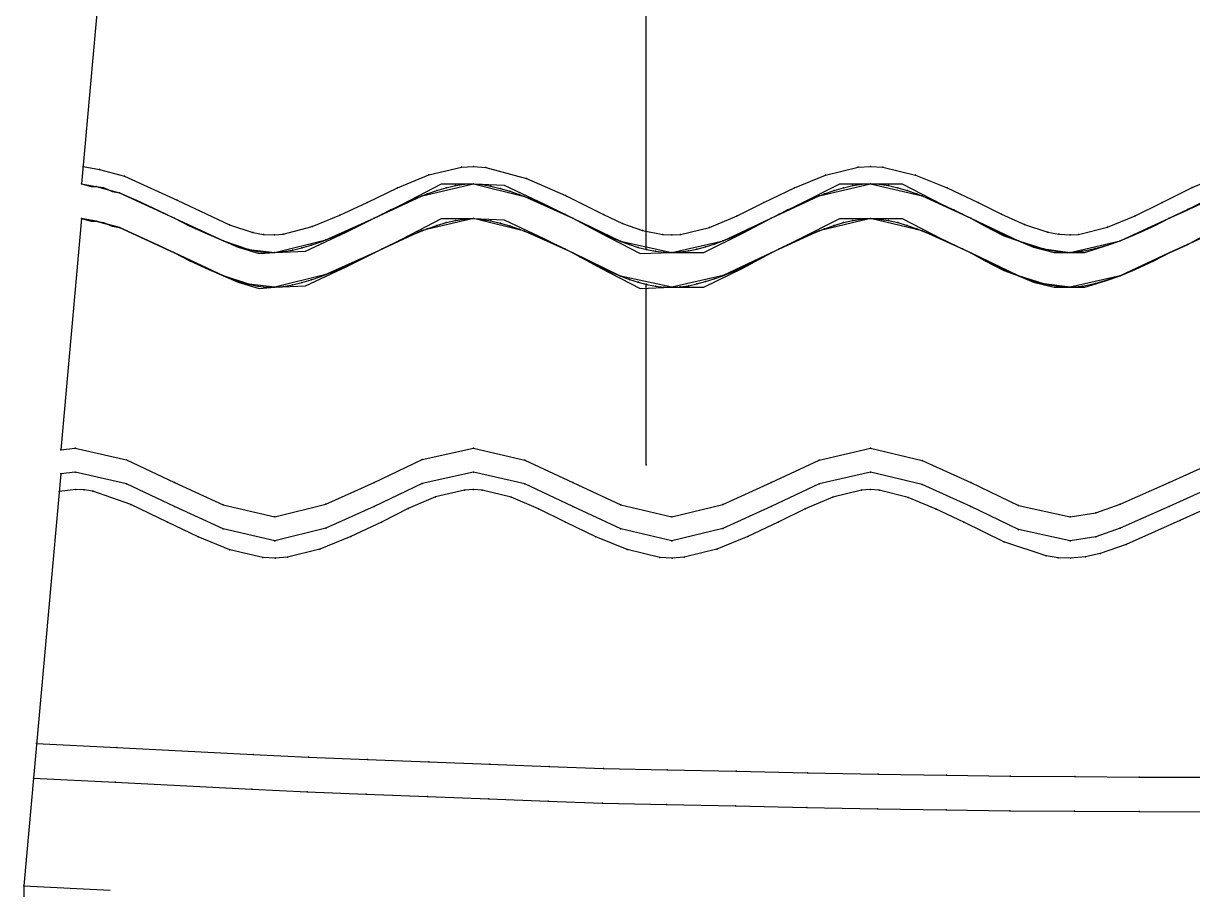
# Model space of a CAD drawing. Extents: x -592 to 501, y 0 to 1813.
# Drawn here: x 10.2 to 226, y 1310.1 to 1470.1 of the extents above; entities that cross this region are included whole.
import ezdxf

# ---------------------------------------------------------------- set-up
doc = ezdxf.new("R2010")
doc.units = 0

# ---------------------------------------------------------------- blocks, each defined once
blk = doc.blocks.new('Pattern2D_1546981_M')
at = {"layer": '1'}
blk.add_lwpolyline([(25.660492, 1493.192871), (20.934448, 1440.47229), (23.624771, 1439.993896), (27.921661, 1438.82251), (38.098145, 1434.13501), (47.144028, 1429.916504), (51.791306, 1428.339111), (56.642471, 1427.807617), (66.056061, 1430.125122), (74.960175, 1434.13501), (83.836548, 1438.254272), (93.278107, 1440.462402), (102.691956, 1438.14502), (111.596283, 1434.13501), (120.426781, 1429.858154), (129.913742, 1427.807739), (139.382965, 1429.938232), (148.232147, 1434.13501), (157.117218, 1438.224609), (166.549835, 1440.462402), (176.091385, 1438.226318), (185.093933, 1434.13501), (193.913895, 1429.916504), (198.573669, 1428.425171), (203.411636, 1427.807617), (212.683929, 1429.916504), (221.729813, 1434.13501), (232.584778, 1439.056641)], dxfattribs=at)
at = {"layer": '2'}
for p in [(21.220932, 1443.668091), (21.220932, 1443.668091), (20.934433, 1440.47229), (20.934433, 1440.47229), (20.934448, 1440.47229), (20.934448, 1440.47229), (23.624771, 1439.993896), (23.624771, 1439.993896), (93.278107, 1440.462402), (93.278107, 1440.462402), (166.549835, 1440.462402), (166.549835, 1440.462402), (27.921661, 1438.82251), (27.921661, 1438.82251), (38.098145, 1434.13501), (38.098145, 1434.13501), (74.960175, 1434.13501), (74.960175, 1434.13501), (111.596283, 1434.13501), (111.596283, 1434.13501), (148.232147, 1434.13501), (148.232147, 1434.13501), (185.093933, 1434.13501), (185.093933, 1434.13501), (221.729813, 1434.13501), (221.729813, 1434.13501), (47.144028, 1429.916504), (47.144028, 1429.916504), (193.913895, 1429.916504), (193.913895, 1429.916504), (212.683929, 1429.916504), (212.683929, 1429.916504), (56.642471, 1427.807617), (56.642471, 1427.807617), (125.164986, 1428.338135), (125.164986, 1428.338135), (129.913742, 1427.807739), (129.913742, 1427.807739), (203.411636, 1427.807617), (203.411636, 1427.807617)]:
    blk.add_point(p, dxfattribs=at)
at = {"layer": '3'}
for p in [(24.279724, 1443.124268), (24.279724, 1443.124268), (28.869659, 1441.872925), (28.869659, 1441.872925), (85.026489, 1442.109619), (85.026489, 1442.109619), (91.047485, 1443.551636), (91.047485, 1443.551636), (93.309464, 1443.667969), (93.309464, 1443.667969), (95.563171, 1443.505005), (95.563171, 1443.505005), (158.279053, 1442.061279), (158.279053, 1442.061279), (164.29361, 1443.528442), (164.29361, 1443.528442), (166.545349, 1443.667847), (166.545349, 1443.667847), (168.819534, 1443.533447), (168.819534, 1443.533447), (174.902893, 1442.063232), (174.902893, 1442.063232), (23.624771, 1439.993896), (23.624771, 1439.993896), (79.275009, 1439.741943), (79.275009, 1439.741943), (88.233521, 1439.725586), (88.233521, 1439.725586), (89.956848, 1440.120117), (89.956848, 1440.120117), (91.643478, 1440.373169), (91.643478, 1440.373169), (93.278107, 1440.462402), (93.278107, 1440.462402), (94.861816, 1440.320313), (94.861816, 1440.320313), (96.516846, 1440.034668), (96.516846, 1440.034668), (98.22493, 1439.624268), (98.22493, 1439.624268), (103.0681, 1441.418091), (103.0681, 1441.418091), (152.516052, 1439.727051), (152.516052, 1439.727051), (161.602997, 1439.725586), (161.602997, 1439.725586), (163.311066, 1440.120117), (163.311066, 1440.120117), (164.966141, 1440.373169), (164.966141, 1440.373169), (166.549835, 1440.462402), (166.549835, 1440.462402), (168.184753, 1440.373169), (168.184753, 1440.373169), (169.87265, 1440.120117), (169.87265, 1440.120117), (171.599258, 1439.725586), (171.599258, 1439.725586), (180.739807, 1439.732178), (180.739807, 1439.732178), (225.947876, 1439.770996), (225.947876, 1439.770996), (27.921661, 1438.82251), (27.921661, 1438.82251), (38.575119, 1437.457031), (38.575119, 1437.457031), (82.99614, 1437.914307), (82.99614, 1437.914307), (83.836548, 1438.254272), (83.836548, 1438.254272), (84.737854, 1438.600464), (84.737854, 1438.600464), (86.488739, 1439.21167), (86.488739, 1439.21167), (99.967682, 1439.108154), (99.967682, 1439.108154), (101.726746, 1438.505493), (101.726746, 1438.505493), (102.691956, 1438.14502), (102.691956, 1438.14502), (103.483749, 1437.835205), (103.483749, 1437.835205), (110.259705, 1438.32666), (110.259705, 1438.32666), (156.344193, 1437.914307), (156.344193, 1437.914307), (157.117218, 1438.224609), (157.117218, 1438.224609), (158.101181, 1438.600464), (158.101181, 1438.600464), (159.860245, 1439.21167), (159.860245, 1439.21167), (173.350342, 1439.21167), (173.350342, 1439.21167), (175.111633, 1438.600464), (175.111633, 1438.600464), (176.091385, 1438.226318), (176.091385, 1438.226318), (176.86879, 1437.914307), (176.86879, 1437.914307), (73.660904, 1437.037964), (73.660904, 1437.037964), (77.978821, 1435.627686), (77.978821, 1435.627686), (79.601303, 1436.405762), (79.601303, 1436.405762), (81.278839, 1437.175415), (81.278839, 1437.175415), (105.220398, 1437.116333), (105.220398, 1437.116333), (106.91832, 1436.367798), (106.91832, 1436.367798), (108.559174, 1435.608765), (108.559174, 1435.608765), (146.903595, 1437.023804), (146.903595, 1437.023804), (151.268951, 1435.627686), (151.268951, 1435.627686), (152.909698, 1436.405762), (152.909698, 1436.405762), (154.607574, 1437.175415), (154.607574, 1437.175415), (178.607605, 1437.175415), (178.607605, 1437.175415), (180.313812, 1436.405762), (180.313812, 1436.405762), (181.973114, 1435.627686), (181.973114, 1435.627686), (186.424133, 1437.023071), (186.424133, 1437.023071), (220.389084, 1437.0177), (220.389084, 1437.0177), (225.197372, 1435.775513), (225.197372, 1435.775513), (38.098145, 1434.13501), (38.098145, 1434.13501), (68.637329, 1434.67334), (68.637329, 1434.67334), (73.488632, 1433.411987), (73.488632, 1433.411987), (74.960175, 1434.13501), (74.960175, 1434.13501), (76.426697, 1434.863403), (76.426697, 1434.863403), (110.124619, 1434.858154), (110.124619, 1434.858154), (111.596283, 1434.13501), (111.596283, 1434.13501), (112.936996, 1433.415283), (112.936996, 1433.415283), (117.265091, 1434.80481), (117.265091, 1434.80481), (120.797859, 1433.151245), (120.797859, 1433.151245), (141.953583, 1434.550537), (141.953583, 1434.550537), (146.891327, 1433.4198), (146.891327, 1433.4198), (148.232147, 1434.13501), (148.232147, 1434.13501), (149.703644, 1434.863403), (149.703644, 1434.863403), (183.571243, 1434.863403), (183.571243, 1434.863403), (185.093933, 1434.13501), (185.093933, 1434.13501), (190.754715, 1434.831543), (190.754715, 1434.831543), (215.420914, 1434.567627), (215.420914, 1434.567627), (221.729813, 1434.13501), (221.729813, 1434.13501), (42.62117, 1431.937866), (42.62117, 1431.937866), (48.231857, 1432.914551), (48.231857, 1432.914551), (52.535019, 1431.453979), (52.535019, 1431.453979), (54.528412, 1431.101807), (54.528412, 1431.101807), (56.583466, 1431.012939), (56.583466, 1431.012939), (58.174515, 1431.14502), (58.174515, 1431.14502), (63.509903, 1432.564575), (63.509903, 1432.564575), (68.584595, 1431.153931), (68.584595, 1431.153931), (70.282471, 1431.902344), (70.282471, 1431.902344), (71.923248, 1432.661377), (71.923248, 1432.661377), (114.350761, 1432.673706), (114.350761, 1432.673706), (115.825768, 1431.927124), (115.825768, 1431.927124), (117.350288, 1431.192749), (117.350288, 1431.192749), (124.457756, 1431.834839), (124.457756, 1431.834839), (128.261597, 1431.085938), (128.261597, 1431.085938), (129.892517, 1431.011719), (129.892517, 1431.011719), (131.526184, 1431.108643), (131.526184, 1431.108643), (136.867981, 1432.39856), (136.867981, 1432.39856), (142.477859, 1431.244751), (142.477859, 1431.244751), (144.002411, 1431.960083), (144.002411, 1431.960083), (145.477478, 1432.689941), (145.477478, 1432.689941), (187.883148, 1432.624756), (187.883148, 1432.624756), (190.97377, 1431.114502), (190.97377, 1431.114502), (194.989059, 1432.921509), (194.989059, 1432.921509), (199.306671, 1431.539673), (199.306671, 1431.539673), (201.358749, 1431.155151), (201.358749, 1431.155151), (203.428253, 1431.013428), (203.428253, 1431.013428), (204.981506, 1431.102539), (204.981506, 1431.102539), (210.32077, 1432.432251), (210.32077, 1432.432251), (217.206787, 1431.937866), (217.206787, 1431.937866), (47.144028, 1429.916504), (47.144028, 1429.916504), (48.5858, 1429.337158), (48.5858, 1429.337158), (50.159454, 1428.796997), (50.159454, 1428.796997), (63.331909, 1429.161987), (63.331909, 1429.161987), (65.090973, 1429.764648), (65.090973, 1429.764648), (66.056061, 1430.125122), (66.056061, 1430.125122), (66.847961, 1430.435059), (66.847961, 1430.435059), (118.912453, 1430.487671), (118.912453, 1430.487671), (120.426781, 1429.858154), (120.426781, 1429.858154), (120.500572, 1429.828979), (120.500572, 1429.828979), (122.102814, 1429.233765), (122.102814, 1429.233765), (136.120529, 1428.823242), (136.120529, 1428.823242), (137.725159, 1429.333374), (137.725159, 1429.333374), (139.327469, 1429.91687), (139.327469, 1429.91687), (139.382965, 1429.938232), (139.382965, 1429.938232), (140.915619, 1430.558838), (140.915619, 1430.558838), (193.913895, 1429.916504), (193.913895, 1429.916504), (195.66153, 1429.247314), (195.66153, 1429.247314), (210.471924, 1429.191528), (210.471924, 1429.191528), (212.683929, 1429.916504), (212.683929, 1429.916504), (51.791306, 1428.339111), (51.791306, 1428.339111), (51.808441, 1428.334961), (51.808441, 1428.334961), (53.476303, 1427.98999), (53.476303, 1427.98999), (55.106461, 1427.801147), (55.106461, 1427.801147), (56.642471, 1427.807617), (56.642471, 1427.807617), (58.22612, 1427.949707), (58.22612, 1427.949707), (59.881134, 1428.235474), (59.881134, 1428.235474), (61.589188, 1428.645874), (61.589188, 1428.645874), (123.70742, 1428.719116), (123.70742, 1428.719116), (125.302582, 1428.302124), (125.302582, 1428.302124), (126.876556, 1427.999756), (126.876556, 1427.999756), (128.417542, 1427.829346), (128.417542, 1427.829346), (129.913742, 1427.807739), (129.913742, 1427.807739), (131.410095, 1427.87854), (131.410095, 1427.87854), (132.951202, 1428.081055), (132.951202, 1428.081055), (134.525269, 1428.400879), (134.525269, 1428.400879), (197.582809, 1428.667969), (197.582809, 1428.667969), (198.573669, 1428.425171), (198.573669, 1428.425171), (199.580063, 1428.212524), (199.580063, 1428.212524), (201.555557, 1427.914429), (201.555557, 1427.914429), (203.411636, 1427.807617), (203.411636, 1427.807617), (205.623779, 1428.005371), (205.623779, 1428.005371), (208.047867, 1428.51062), (208.047867, 1428.51062)]:
    blk.add_point(p, dxfattribs=at)
at = {"layer": '8'}
for points in [[(125.164986, 1428.338135), (125.164986, 1501.161377)], [(21.220932, 1443.668091), (24.279724, 1443.124268), (28.869659, 1441.872925), (38.575119, 1437.457031), (48.231857, 1432.914551), (52.535019, 1431.453979), (54.528412, 1431.101807), (56.583466, 1431.012939), (58.174515, 1431.14502), (63.509903, 1432.564575), (68.637329, 1434.67334), (73.660904, 1437.037964), (79.275009, 1439.741943), (85.026489, 1442.109619), (91.047485, 1443.551636), (93.309464, 1443.667969), (95.563171, 1443.505005), (103.0681, 1441.418091), (110.259705, 1438.32666), (117.265091, 1434.80481), (120.797859, 1433.151245), (124.457756, 1431.834839), (128.261597, 1431.085938), (129.892517, 1431.011719), (131.526184, 1431.108643), (136.867981, 1432.39856), (141.953583, 1434.550537), (146.903595, 1437.023804), (152.516052, 1439.727051), (158.279053, 1442.061279), (164.29361, 1443.528442), (166.545349, 1443.667847), (168.819534, 1443.533447), (174.902893, 1442.063232), (180.739807, 1439.732178), (186.424133, 1437.023071), (190.754715, 1434.831543), (194.989059, 1432.921509), (199.306671, 1431.539673), (201.358749, 1431.155151), (203.428253, 1431.013428), (204.981506, 1431.102539), (210.32077, 1432.432251), (215.420914, 1434.567627), (220.389084, 1437.0177), (225.947876, 1439.770996), (231.674942, 1442.119385)], [(20.934433, 1440.47229), (23.624771, 1439.993896), (23.624771, 1439.993896), (27.921661, 1438.82251), (27.921661, 1438.82251), (38.098145, 1434.13501), (38.098145, 1434.13501), (42.62117, 1431.937866), (47.144028, 1429.916504), (47.144028, 1429.916504), (48.5858, 1429.337158), (50.159454, 1428.796997), (51.808441, 1428.334961), (53.476303, 1427.98999), (55.106461, 1427.801147), (56.642471, 1427.807617), (56.642471, 1427.807617), (58.22612, 1427.949707), (59.881134, 1428.235474), (61.589188, 1428.645874), (63.331909, 1429.161987), (65.090973, 1429.764648), (66.847961, 1430.435059), (68.584595, 1431.153931), (70.282471, 1431.902344), (71.923248, 1432.661377), (73.488632, 1433.411987), (74.960175, 1434.13501), (74.960175, 1434.13501), (76.426697, 1434.863403), (77.978821, 1435.627686), (79.601303, 1436.405762), (81.278839, 1437.175415), (82.99614, 1437.914307), (84.737854, 1438.600464), (86.488739, 1439.21167), (88.233521, 1439.725586), (89.956848, 1440.120117), (91.643478, 1440.373169), (93.278107, 1440.462402), (93.278107, 1440.462402), (94.861816, 1440.320313), (96.516846, 1440.034668), (98.22493, 1439.624268), (99.967682, 1439.108154), (101.726746, 1438.505493), (103.483749, 1437.835205), (105.220398, 1437.116333), (106.91832, 1436.367798), (108.559174, 1435.608765), (110.124619, 1434.858154), (111.596283, 1434.13501), (111.596283, 1434.13501), (112.936996, 1433.415283), (114.350761, 1432.673706), (115.825768, 1431.927124), (117.350288, 1431.192749), (118.912453, 1430.487671), (120.500572, 1429.828979), (122.102814, 1429.233765), (123.70742, 1428.719116), (125.302582, 1428.302124), (126.876556, 1427.999756), (128.417542, 1427.829346), (129.913742, 1427.807739), (129.913742, 1427.807739), (131.410095, 1427.87854), (132.951202, 1428.081055), (134.525269, 1428.400879), (136.120529, 1428.823242), (137.725159, 1429.333374), (139.327469, 1429.91687), (140.915619, 1430.558838), (142.477859, 1431.244751), (144.002411, 1431.960083), (145.477478, 1432.689941), (146.891327, 1433.4198), (148.232147, 1434.13501), (148.232147, 1434.13501), (149.703644, 1434.863403), (151.268951, 1435.627686), (152.909698, 1436.405762), (154.607574, 1437.175415), (156.344193, 1437.914307), (158.101181, 1438.600464), (159.860245, 1439.21167), (161.602997, 1439.725586), (163.311066, 1440.120117), (164.966141, 1440.373169), (166.549835, 1440.462402), (166.549835, 1440.462402), (168.184753, 1440.373169), (169.87265, 1440.120117), (171.599258, 1439.725586), (173.350342, 1439.21167), (175.111633, 1438.600464), (176.86879, 1437.914307), (178.607605, 1437.175415), (180.313812, 1436.405762), (181.973114, 1435.627686), (183.571243, 1434.863403), (185.093933, 1434.13501), (185.093933, 1434.13501), (187.883148, 1432.624756), (190.97377, 1431.114502), (193.913895, 1429.916504), (193.913895, 1429.916504), (195.66153, 1429.247314), (197.582809, 1428.667969), (199.580063, 1428.212524), (201.555557, 1427.914429), (203.411636, 1427.807617), (203.411636, 1427.807617), (205.623779, 1428.005371), (208.047867, 1428.51062), (210.471924, 1429.191528), (212.683929, 1429.916504), (212.683929, 1429.916504), (217.206787, 1431.937866), (221.729813, 1434.13501), (221.729813, 1434.13501), (225.197372, 1435.775513), (228.966431, 1437.572388)]]:
    blk.add_lwpolyline(points, dxfattribs=at)
at = {"layer": '84'}
blk.add_lwpolyline([(25.660492, 1493.192871), (20.934448, 1440.47229), (23.624771, 1439.993896), (27.921661, 1438.82251), (38.098145, 1434.13501), (47.144028, 1429.916504), (51.791306, 1428.339111), (56.642471, 1427.807617), (66.056061, 1430.125122), (74.960175, 1434.13501), (83.836548, 1438.254272), (93.278107, 1440.462402), (102.691956, 1438.14502), (111.596283, 1434.13501), (120.426781, 1429.858154), (129.913742, 1427.807739), (139.382965, 1429.938232), (148.232147, 1434.13501), (157.117218, 1438.224609), (166.549835, 1440.462402), (176.091385, 1438.226318), (185.093933, 1434.13501), (193.913895, 1429.916504), (198.573669, 1428.425171), (203.411636, 1427.807617), (212.683929, 1429.916504), (221.729813, 1434.13501), (232.584778, 1439.056641)], dxfattribs=at)
at = {"layer": '85'}
for points in [[(125.164986, 1428.338135), (125.164986, 1501.161377)], [(21.220932, 1443.668091), (24.279724, 1443.124268), (28.869659, 1441.872925), (38.575119, 1437.457031), (48.231857, 1432.914551), (52.535019, 1431.453979), (54.528412, 1431.101807), (56.583466, 1431.012939), (58.174515, 1431.14502), (63.509903, 1432.564575), (68.637329, 1434.67334), (73.660904, 1437.037964), (79.275009, 1439.741943), (85.026489, 1442.109619), (91.047485, 1443.551636), (93.309464, 1443.667969), (95.563171, 1443.505005), (103.0681, 1441.418091), (110.259705, 1438.32666), (117.265091, 1434.80481), (120.797859, 1433.151245), (124.457756, 1431.834839), (128.261597, 1431.085938), (129.892517, 1431.011719), (131.526184, 1431.108643), (136.867981, 1432.39856), (141.953583, 1434.550537), (146.903595, 1437.023804), (152.516052, 1439.727051), (158.279053, 1442.061279), (164.29361, 1443.528442), (166.545349, 1443.667847), (168.819534, 1443.533447), (174.902893, 1442.063232), (180.739807, 1439.732178), (186.424133, 1437.023071), (190.754715, 1434.831543), (194.989059, 1432.921509), (199.306671, 1431.539673), (201.358749, 1431.155151), (203.428253, 1431.013428), (204.981506, 1431.102539), (210.32077, 1432.432251), (215.420914, 1434.567627), (220.389084, 1437.0177), (225.947876, 1439.770996), (231.674942, 1442.119385)], [(20.934433, 1440.47229), (20.911026, 1440.462402), (22.719879, 1439.993896), (23.624771, 1439.993896), (24.981766, 1439.759766), (26.564682, 1439.056641), (27.921661, 1438.82251), (31.087738, 1437.415771), (35.158463, 1435.54126), (38.098145, 1434.13501), (40.811874, 1432.72876), (44.430511, 1431.088379), (47.144028, 1429.916504), (49.858002, 1428.744873), (53.702332, 1427.573486), (56.642471, 1427.807617), (62.295883, 1428.041992), (69.75885, 1431.557373), (74.960175, 1434.13501), (80.161728, 1436.712891), (87.398529, 1440.462402), (93.278107, 1440.462402), (98.931763, 1440.228271), (106.394485, 1436.712891), (111.596283, 1434.13501), (116.797363, 1431.322998), (124.034164, 1427.573486), (129.913742, 1427.807739), (135.794022, 1427.807617), (143.030594, 1431.322998), (148.232147, 1434.13501), (153.433228, 1436.712891), (160.896194, 1440.462402), (166.549835, 1440.462402), (172.429901, 1440.462402), (179.666458, 1436.712891), (185.093933, 1434.13501), (187.581757, 1432.72876), (191.199677, 1430.854248), (193.913895, 1429.916504), (196.62764, 1428.744873), (200.47197, 1427.807617), (203.411636, 1427.807617), (206.12561, 1427.807617), (209.970184, 1428.979248), (212.683929, 1429.916504), (215.397675, 1431.088379), (219.015839, 1432.72876), (221.729813, 1434.13501), (224.895874, 1435.54126), (229.192535, 1437.884766)]]:
    blk.add_lwpolyline(points, dxfattribs=at)
blk = doc.blocks.new('Pattern2D_1546983_M')
at = {"layer": '1'}
blk.add_lwpolyline([(232.584778, 1432.627808), (221.729813, 1427.706177), (212.683929, 1423.487671), (203.411636, 1421.378784), (198.573669, 1421.996338), (193.913895, 1423.487671), (185.093933, 1427.706177), (176.091385, 1431.797485), (166.549835, 1434.033569), (157.117218, 1431.795776), (148.232147, 1427.706177), (139.382965, 1423.509399), (129.913742, 1421.378906), (120.426781, 1423.429321), (111.596283, 1427.706177), (102.691956, 1431.716187), (93.278107, 1434.033569), (83.836548, 1431.825439), (74.960175, 1427.706177), (66.056061, 1423.696289), (56.642471, 1421.378784), (51.791306, 1421.910278), (47.144028, 1423.487671), (38.098145, 1427.706177), (27.921661, 1432.393677), (23.624771, 1433.565063), (20.934448, 1434.043457), (17.106232, 1391.338867), (19.780441, 1391.615112), (29.249313, 1389.484497), (38.098145, 1385.28772), (47.090057, 1381.166992), (56.642471, 1378.959839), (66.056122, 1381.277466), (74.960175, 1385.28772), (83.790939, 1389.564575), (93.278107, 1391.615234), (102.738556, 1389.455444), (111.596283, 1385.28772), (120.472458, 1381.168091), (129.91394, 1378.959839), (139.336472, 1381.248291), (148.232147, 1385.28772), (157.0896, 1389.455444), (166.549835, 1391.615112), (176.0914, 1389.379028), (185.093933, 1385.28772), (193.913895, 1381.069214), (203.411636, 1378.959839), (208.141434, 1379.718994), (212.683929, 1381.303833), (221.730042, 1385.28772), (232.585007, 1390.209106)], dxfattribs=at)
at = {"layer": '2'}
for p in [(20.934433, 1434.043457), (20.934433, 1434.043457), (20.934448, 1434.043457), (20.934448, 1434.043457), (23.624771, 1433.565063), (23.624771, 1433.565063), (93.278107, 1434.033569), (93.278107, 1434.033569), (166.549835, 1434.033569), (166.549835, 1434.033569), (27.921661, 1432.393677), (27.921661, 1432.393677), (38.098145, 1427.706177), (38.098145, 1427.706177), (74.960175, 1427.706177), (74.960175, 1427.706177), (111.596283, 1427.706177), (111.596283, 1427.706177), (148.232147, 1427.706177), (148.232147, 1427.706177), (185.093933, 1427.706177), (185.093933, 1427.706177), (221.729813, 1427.706177), (221.729813, 1427.706177), (47.144028, 1423.487671), (47.144028, 1423.487671), (193.913895, 1423.487671), (193.913895, 1423.487671), (212.683929, 1423.487671), (212.683929, 1423.487671), (56.642471, 1421.378784), (56.642471, 1421.378784), (125.164986, 1421.909302), (125.164986, 1421.909302), (129.913742, 1421.378906), (129.913742, 1421.378906), (203.411636, 1421.378784), (203.411636, 1421.378784), (17.106232, 1391.338867), (17.106232, 1391.338867), (125.164986, 1388.568726), (125.164986, 1388.568726)]:
    blk.add_point(p, dxfattribs=at)
at = {"layer": '3'}
for p in [(23.624771, 1433.565063), (23.624771, 1433.565063), (88.233521, 1433.296753), (88.233521, 1433.296753), (89.956848, 1433.691284), (89.956848, 1433.691284), (91.643478, 1433.944336), (91.643478, 1433.944336), (93.278107, 1434.033569), (93.278107, 1434.033569), (94.861816, 1433.891479), (94.861816, 1433.891479), (96.516846, 1433.605835), (96.516846, 1433.605835), (98.22493, 1433.195435), (98.22493, 1433.195435), (161.602997, 1433.296753), (161.602997, 1433.296753), (163.311066, 1433.691284), (163.311066, 1433.691284), (164.966141, 1433.944336), (164.966141, 1433.944336), (166.549835, 1434.033569), (166.549835, 1434.033569), (168.184753, 1433.944336), (168.184753, 1433.944336), (169.87265, 1433.691284), (169.87265, 1433.691284), (171.599258, 1433.296753), (171.599258, 1433.296753), (27.921661, 1432.393677), (27.921661, 1432.393677), (82.99614, 1431.485474), (82.99614, 1431.485474), (83.836548, 1431.825439), (83.836548, 1431.825439), (84.737854, 1432.171631), (84.737854, 1432.171631), (86.488739, 1432.782837), (86.488739, 1432.782837), (99.967682, 1432.679321), (99.967682, 1432.679321), (101.726746, 1432.07666), (101.726746, 1432.07666), (102.691956, 1431.716187), (102.691956, 1431.716187), (103.483749, 1431.406372), (103.483749, 1431.406372), (156.344193, 1431.485474), (156.344193, 1431.485474), (157.117218, 1431.795776), (157.117218, 1431.795776), (158.101181, 1432.171631), (158.101181, 1432.171631), (159.860245, 1432.782837), (159.860245, 1432.782837), (173.350342, 1432.782837), (173.350342, 1432.782837), (175.111633, 1432.171631), (175.111633, 1432.171631), (176.091385, 1431.797485), (176.091385, 1431.797485), (176.86879, 1431.485474), (176.86879, 1431.485474), (77.978821, 1429.198853), (77.978821, 1429.198853), (79.601303, 1429.976929), (79.601303, 1429.976929), (81.278839, 1430.746582), (81.278839, 1430.746582), (105.220398, 1430.6875), (105.220398, 1430.6875), (106.91832, 1429.938965), (106.91832, 1429.938965), (108.559174, 1429.179932), (108.559174, 1429.179932), (151.268951, 1429.198853), (151.268951, 1429.198853), (152.909698, 1429.976929), (152.909698, 1429.976929), (154.607574, 1430.746582), (154.607574, 1430.746582), (178.607605, 1430.746582), (178.607605, 1430.746582), (180.313812, 1429.976929), (180.313812, 1429.976929), (181.973114, 1429.198853), (181.973114, 1429.198853), (225.197372, 1429.34668), (225.197372, 1429.34668), (38.098145, 1427.706177), (38.098145, 1427.706177), (73.488632, 1426.983154), (73.488632, 1426.983154), (74.960175, 1427.706177), (74.960175, 1427.706177), (76.426697, 1428.43457), (76.426697, 1428.43457), (110.124619, 1428.429321), (110.124619, 1428.429321), (111.596283, 1427.706177), (111.596283, 1427.706177), (112.936996, 1426.98645), (112.936996, 1426.98645), (146.891327, 1426.990967), (146.891327, 1426.990967), (148.232147, 1427.706177), (148.232147, 1427.706177), (149.703644, 1428.43457), (149.703644, 1428.43457), (183.571243, 1428.43457), (183.571243, 1428.43457), (185.093933, 1427.706177), (185.093933, 1427.706177), (221.729813, 1427.706177), (221.729813, 1427.706177), (42.62117, 1425.509033), (42.62117, 1425.509033), (68.584595, 1424.725098), (68.584595, 1424.725098), (70.282471, 1425.473511), (70.282471, 1425.473511), (71.923248, 1426.232544), (71.923248, 1426.232544), (114.350761, 1426.244873), (114.350761, 1426.244873), (115.825768, 1425.498291), (115.825768, 1425.498291), (117.350288, 1424.763916), (117.350288, 1424.763916), (142.477859, 1424.815918), (142.477859, 1424.815918), (144.002411, 1425.53125), (144.002411, 1425.53125), (145.477478, 1426.261108), (145.477478, 1426.261108), (187.883148, 1426.195923), (187.883148, 1426.195923), (190.97377, 1424.685669), (190.97377, 1424.685669), (217.206787, 1425.509033), (217.206787, 1425.509033), (47.144028, 1423.487671), (47.144028, 1423.487671), (48.5858, 1422.908325), (48.5858, 1422.908325), (50.159454, 1422.368164), (50.159454, 1422.368164), (63.331909, 1422.733154), (63.331909, 1422.733154), (65.090973, 1423.335815), (65.090973, 1423.335815), (66.056061, 1423.696289), (66.056061, 1423.696289), (66.847961, 1424.006226), (66.847961, 1424.006226), (118.912453, 1424.058838), (118.912453, 1424.058838), (120.426781, 1423.429321), (120.426781, 1423.429321), (120.500572, 1423.400146), (120.500572, 1423.400146), (122.102814, 1422.804932), (122.102814, 1422.804932), (136.120529, 1422.394409), (136.120529, 1422.394409), (137.725159, 1422.904541), (137.725159, 1422.904541), (139.327469, 1423.488037), (139.327469, 1423.488037), (139.382965, 1423.509399), (139.382965, 1423.509399), (140.915619, 1424.130005), (140.915619, 1424.130005), (193.913895, 1423.487671), (193.913895, 1423.487671), (195.66153, 1422.818481), (195.66153, 1422.818481), (210.471924, 1422.762695), (210.471924, 1422.762695), (212.683929, 1423.487671), (212.683929, 1423.487671), (51.791306, 1421.910278), (51.791306, 1421.910278), (51.808441, 1421.906006), (51.808441, 1421.906006), (53.476303, 1421.561157), (53.476303, 1421.561157), (55.106461, 1421.372314), (55.106461, 1421.372314), (56.642471, 1421.378784), (56.642471, 1421.378784), (58.22612, 1421.520874), (58.22612, 1421.520874), (59.881134, 1421.806641), (59.881134, 1421.806641), (61.589188, 1422.217041), (61.589188, 1422.217041), (123.70742, 1422.290283), (123.70742, 1422.290283), (125.302582, 1421.873291), (125.302582, 1421.873291), (126.876556, 1421.570923), (126.876556, 1421.570923), (128.417542, 1421.400513), (128.417542, 1421.400513), (129.913742, 1421.378906), (129.913742, 1421.378906), (131.410095, 1421.449707), (131.410095, 1421.449707), (132.951202, 1421.652222), (132.951202, 1421.652222), (134.525269, 1421.972046), (134.525269, 1421.972046), (197.582809, 1422.239258), (197.582809, 1422.239258), (198.573669, 1421.996338), (198.573669, 1421.996338), (199.580063, 1421.783691), (199.580063, 1421.783691), (201.555557, 1421.485596), (201.555557, 1421.485596), (203.411636, 1421.378784), (203.411636, 1421.378784), (205.623779, 1421.576538), (205.623779, 1421.576538), (208.047867, 1422.081787), (208.047867, 1422.081787), (19.780441, 1391.615112), (19.780441, 1391.615112), (93.278107, 1391.615234), (93.278107, 1391.615234), (166.549835, 1391.615112), (166.549835, 1391.615112), (29.249313, 1389.484497), (29.249313, 1389.484497), (83.790939, 1389.564575), (83.790939, 1389.564575), (102.738556, 1389.455444), (102.738556, 1389.455444), (157.0896, 1389.455444), (157.0896, 1389.455444), (176.0914, 1389.379028), (176.0914, 1389.379028), (38.098145, 1385.28772), (38.098145, 1385.28772), (74.960175, 1385.28772), (74.960175, 1385.28772), (111.596283, 1385.28772), (111.596283, 1385.28772), (148.232147, 1385.28772), (148.232147, 1385.28772), (185.093933, 1385.28772), (185.093933, 1385.28772), (221.730042, 1385.28772), (221.730042, 1385.28772), (212.683929, 1381.303833), (212.683929, 1381.303833), (47.090057, 1381.166992), (47.090057, 1381.166992), (66.056122, 1381.277466), (66.056122, 1381.277466), (120.472458, 1381.168091), (120.472458, 1381.168091), (139.336472, 1381.248291), (139.336472, 1381.248291), (193.913895, 1381.069214), (193.913895, 1381.069214), (208.141434, 1379.718994), (208.141434, 1379.718994), (56.642471, 1378.959839), (56.642471, 1378.959839), (129.91394, 1378.959839), (129.91394, 1378.959839), (203.411636, 1378.959839), (203.411636, 1378.959839)]:
    blk.add_point(p, dxfattribs=at)
at = {"layer": '8'}
for points in [[(20.934433, 1434.043457), (23.624771, 1433.565063), (23.624771, 1433.565063), (27.921661, 1432.393677), (27.921661, 1432.393677), (38.098145, 1427.706177), (38.098145, 1427.706177), (42.62117, 1425.509033), (47.144028, 1423.487671), (47.144028, 1423.487671), (48.5858, 1422.908325), (50.159454, 1422.368164), (51.808441, 1421.906006), (53.476303, 1421.561157), (55.106461, 1421.372314), (56.642471, 1421.378784), (56.642471, 1421.378784), (58.22612, 1421.520874), (59.881134, 1421.806641), (61.589188, 1422.217041), (63.331909, 1422.733154), (65.090973, 1423.335815), (66.847961, 1424.006226), (68.584595, 1424.725098), (70.282471, 1425.473511), (71.923248, 1426.232544), (73.488632, 1426.983154), (74.960175, 1427.706177), (74.960175, 1427.706177), (76.426697, 1428.43457), (77.978821, 1429.198853), (79.601303, 1429.976929), (81.278839, 1430.746582), (82.99614, 1431.485474), (84.737854, 1432.171631), (86.488739, 1432.782837), (88.233521, 1433.296753), (89.956848, 1433.691284), (91.643478, 1433.944336), (93.278107, 1434.033569), (93.278107, 1434.033569), (94.861816, 1433.891479), (96.516846, 1433.605835), (98.22493, 1433.195435), (99.967682, 1432.679321), (101.726746, 1432.07666), (103.483749, 1431.406372), (105.220398, 1430.6875), (106.91832, 1429.938965), (108.559174, 1429.179932), (110.124619, 1428.429321), (111.596283, 1427.706177), (111.596283, 1427.706177), (112.936996, 1426.98645), (114.350761, 1426.244873), (115.825768, 1425.498291), (117.350288, 1424.763916), (118.912453, 1424.058838), (120.500572, 1423.400146), (122.102814, 1422.804932), (123.70742, 1422.290283), (125.302582, 1421.873291), (126.876556, 1421.570923), (128.417542, 1421.400513), (129.913742, 1421.378906), (129.913742, 1421.378906), (131.410095, 1421.449707), (132.951202, 1421.652222), (134.525269, 1421.972046), (136.120529, 1422.394409), (137.725159, 1422.904541), (139.327469, 1423.488037), (140.915619, 1424.130005), (142.477859, 1424.815918), (144.002411, 1425.53125), (145.477478, 1426.261108), (146.891327, 1426.990967), (148.232147, 1427.706177), (148.232147, 1427.706177), (149.703644, 1428.43457), (151.268951, 1429.198853), (152.909698, 1429.976929), (154.607574, 1430.746582), (156.344193, 1431.485474), (158.101181, 1432.171631), (159.860245, 1432.782837), (161.602997, 1433.296753), (163.311066, 1433.691284), (164.966141, 1433.944336), (166.549835, 1434.033569), (166.549835, 1434.033569), (168.184753, 1433.944336), (169.87265, 1433.691284), (171.599258, 1433.296753), (173.350342, 1432.782837), (175.111633, 1432.171631), (176.86879, 1431.485474), (178.607605, 1430.746582), (180.313812, 1429.976929), (181.973114, 1429.198853), (183.571243, 1428.43457), (185.093933, 1427.706177), (185.093933, 1427.706177), (187.883148, 1426.195923), (190.97377, 1424.685669), (193.913895, 1423.487671), (193.913895, 1423.487671), (195.66153, 1422.818481), (197.582809, 1422.239258), (199.580063, 1421.783691), (201.555557, 1421.485596), (203.411636, 1421.378784), (203.411636, 1421.378784), (205.623779, 1421.576538), (208.047867, 1422.081787), (210.471924, 1422.762695), (212.683929, 1423.487671), (212.683929, 1423.487671), (217.206787, 1425.509033), (221.729813, 1427.706177), (221.729813, 1427.706177), (225.197372, 1429.34668), (228.966431, 1431.143555)], [(125.164986, 1388.568726), (125.164986, 1421.909302)]]:
    blk.add_lwpolyline(points, dxfattribs=at)
at = {"layer": '84'}
blk.add_lwpolyline([(232.584778, 1432.627808), (221.729813, 1427.706177), (212.683929, 1423.487671), (203.411636, 1421.378784), (198.573669, 1421.996338), (193.913895, 1423.487671), (185.093933, 1427.706177), (176.091385, 1431.797485), (166.549835, 1434.033569), (157.117218, 1431.795776), (148.232147, 1427.706177), (139.382965, 1423.509399), (129.913742, 1421.378906), (120.426781, 1423.429321), (111.596283, 1427.706177), (102.691956, 1431.716187), (93.278107, 1434.033569), (83.836548, 1431.825439), (74.960175, 1427.706177), (66.056061, 1423.696289), (56.642471, 1421.378784), (51.791306, 1421.910278), (47.144028, 1423.487671), (38.098145, 1427.706177), (27.921661, 1432.393677), (23.624771, 1433.565063), (20.934448, 1434.043457), (17.106232, 1391.338867), (19.780441, 1391.615112), (29.249313, 1389.484497), (38.098145, 1385.28772), (47.090057, 1381.166992), (56.642471, 1378.959839), (66.056122, 1381.277466), (74.960175, 1385.28772), (83.790939, 1389.564575), (93.278107, 1391.615234), (102.738556, 1389.455444), (111.596283, 1385.28772), (120.472458, 1381.168091), (129.91394, 1378.959839), (139.336472, 1381.248291), (148.232147, 1385.28772), (157.0896, 1389.455444), (166.549835, 1391.615112), (176.0914, 1389.379028), (185.093933, 1385.28772), (193.913895, 1381.069214), (203.411636, 1378.959839), (208.141434, 1379.718994), (212.683929, 1381.303833), (221.730042, 1385.28772), (232.585007, 1390.209106)], dxfattribs=at)
at = {"layer": '85'}
for points in [[(20.934433, 1434.043457), (20.911026, 1434.033569), (22.719879, 1433.565063), (23.624771, 1433.565063), (24.981766, 1433.330933), (26.564682, 1432.627808), (27.921661, 1432.393677), (31.087738, 1430.986938), (35.158463, 1429.112427), (38.098145, 1427.706177), (40.811874, 1426.299927), (44.430511, 1424.659546), (47.144028, 1423.487671), (49.858002, 1422.31604), (53.702332, 1421.144653), (56.642471, 1421.378784), (62.295883, 1421.613159), (69.75885, 1425.12854), (74.960175, 1427.706177), (80.161728, 1430.284058), (87.398529, 1434.033569), (93.278107, 1434.033569), (98.931763, 1433.799438), (106.394485, 1430.284058), (111.596283, 1427.706177), (116.797363, 1424.894165), (124.034164, 1421.144653), (129.913742, 1421.378906), (135.794022, 1421.378784), (143.030594, 1424.894165), (148.232147, 1427.706177), (153.433228, 1430.284058), (160.896194, 1434.033569), (166.549835, 1434.033569), (172.429901, 1434.033569), (179.666458, 1430.284058), (185.093933, 1427.706177), (187.581757, 1426.299927), (191.199677, 1424.425415), (193.913895, 1423.487671), (196.62764, 1422.31604), (200.47197, 1421.378784), (203.411636, 1421.378784), (206.12561, 1421.378784), (209.970184, 1422.550415), (212.683929, 1423.487671), (215.397675, 1424.659546), (219.015839, 1426.299927), (221.729813, 1427.706177), (224.895874, 1429.112427), (229.192535, 1431.455933)], [(125.164986, 1388.568726), (125.164986, 1421.909302)]]:
    blk.add_lwpolyline(points, dxfattribs=at)
blk = doc.blocks.new('Pattern2D_1546985_M')
at = {"layer": '1'}
blk.add_lwpolyline([(232.585007, 1385.786621), (221.730042, 1380.865234), (212.683929, 1376.881348), (208.141449, 1375.296509), (203.411636, 1374.537354), (193.913895, 1376.646729), (185.093933, 1380.865234), (176.0914, 1384.956543), (166.549835, 1387.192627), (157.0896, 1385.032959), (148.232147, 1380.865234), (139.336472, 1376.825806), (129.91394, 1374.537354), (120.472458, 1376.745605), (111.596283, 1380.865234), (102.738556, 1385.032959), (93.278107, 1387.192749), (83.790939, 1385.14209), (74.960175, 1380.865234), (66.056122, 1376.85498), (56.642471, 1374.537354), (47.090057, 1376.744507), (38.098145, 1380.865234), (29.249313, 1385.062012), (19.780441, 1387.192627), (17.106232, 1386.916382), (10.282227, 1310.79248), (10.200195, 1284.366211)], dxfattribs=at)
at = {"layer": '2'}
for p in [(17.106232, 1386.916382), (17.106232, 1386.916382), (16.815247, 1383.67041), (16.815247, 1383.67041), (12.641022, 1337.105713), (12.641022, 1337.105713), (12.069199, 1330.726685), (12.069199, 1330.726685), (10.282227, 1310.79248), (10.282227, 1310.79248), (10.282227, 1310.79248), (10.282227, 1310.79248), (10.282227, 1310.79248), (10.282227, 1310.79248)]:
    blk.add_point(p, dxfattribs=at)
at = {"layer": '3'}
for p in [(19.780441, 1387.192627), (19.780441, 1387.192627), (93.278107, 1387.192749), (93.278107, 1387.192749), (166.549835, 1387.192627), (166.549835, 1387.192627), (19.891281, 1383.988281), (19.891281, 1383.988281), (21.447281, 1383.944092), (21.447281, 1383.944092), (23.048431, 1383.707642), (23.048431, 1383.707642), (29.249313, 1385.062012), (29.249313, 1385.062012), (83.790939, 1385.14209), (83.790939, 1385.14209), (91.62323, 1383.91748), (91.62323, 1383.91748), (93.249481, 1383.988647), (93.249481, 1383.988647), (94.876419, 1383.886719), (94.876419, 1383.886719), (102.738556, 1385.032959), (102.738556, 1385.032959), (157.0896, 1385.032959), (157.0896, 1385.032959), (164.937714, 1383.904785), (164.937714, 1383.904785), (166.532028, 1383.987671), (166.532028, 1383.987671), (168.143738, 1383.884521), (168.143738, 1383.884521), (176.0914, 1384.956543), (176.0914, 1384.956543), (86.278717, 1382.673828), (86.278717, 1382.673828), (100.216873, 1382.576172), (100.216873, 1382.576172), (159.598206, 1382.580444), (159.598206, 1382.580444), (173.539154, 1382.510498), (173.539154, 1382.510498), (30.063324, 1381.246216), (30.063324, 1381.246216), (38.098145, 1380.865234), (38.098145, 1380.865234), (74.960175, 1380.865234), (74.960175, 1380.865234), (81.214569, 1380.485718), (81.214569, 1380.485718), (105.309845, 1380.434082), (105.309845, 1380.434082), (111.596283, 1380.865234), (111.596283, 1380.865234), (148.232147, 1380.865234), (148.232147, 1380.865234), (154.510712, 1380.415161), (154.510712, 1380.415161), (178.716217, 1380.39563), (178.716217, 1380.39563), (185.093933, 1380.865234), (185.093933, 1380.865234), (221.730042, 1380.865234), (221.730042, 1380.865234), (36.776962, 1377.9729), (36.776962, 1377.9729), (76.288254, 1377.976074), (76.288254, 1377.976074), (110.269974, 1377.975464), (110.269974, 1377.975464), (149.542023, 1377.967285), (149.542023, 1377.967285), (183.768204, 1377.974976), (183.768204, 1377.974976), (223.654953, 1378.265381), (223.654953, 1378.265381), (42.462189, 1375.247803), (42.462189, 1375.247803), (47.090057, 1376.744507), (47.090057, 1376.744507), (66.056122, 1376.85498), (66.056122, 1376.85498), (70.66983, 1375.327515), (70.66983, 1375.327515), (115.882469, 1375.251953), (115.882469, 1375.251953), (120.472458, 1376.745605), (120.472458, 1376.745605), (139.336472, 1376.825806), (139.336472, 1376.825806), (143.927048, 1375.309814), (143.927048, 1375.309814), (193.913895, 1376.646729), (193.913895, 1376.646729), (208.141449, 1375.296509), (208.141449, 1375.296509), (212.683929, 1376.881348), (212.683929, 1376.881348), (48.298904, 1372.896484), (48.298904, 1372.896484), (56.642471, 1374.537354), (56.642471, 1374.537354), (64.913757, 1373.020752), (64.913757, 1373.020752), (121.648308, 1372.902466), (121.648308, 1372.902466), (129.91394, 1374.537354), (129.91394, 1374.537354), (138.17807, 1372.983887), (138.17807, 1372.983887), (191.18898, 1374.344238), (191.18898, 1374.344238), (203.411636, 1374.537354), (203.411636, 1374.537354), (213.756149, 1373.879028), (213.756149, 1373.879028), (54.3936, 1371.447266), (54.3936, 1371.447266), (56.675842, 1371.331909), (56.675842, 1371.331909), (58.928787, 1371.496582), (58.928787, 1371.496582), (127.675323, 1371.455322), (127.675323, 1371.455322), (129.933289, 1371.331787), (129.933289, 1371.331787), (132.187378, 1371.484253), (132.187378, 1371.484253), (198.985413, 1371.739014), (198.985413, 1371.739014), (201.206879, 1371.414185), (201.206879, 1371.414185), (203.504822, 1371.332153), (203.504822, 1371.332153), (206.265961, 1371.603882), (206.265961, 1371.603882), (208.96225, 1372.206421), (208.96225, 1372.206421), (27.42572, 1336.37085), (27.42572, 1336.37085), (52.624573, 1335.054688), (52.624573, 1335.054688), (62.815643, 1334.592285), (62.815643, 1334.592285), (73.744186, 1334.134277), (73.744186, 1334.134277), (85.028687, 1333.688477), (85.028687, 1333.688477), (96.330307, 1333.260742), (96.330307, 1333.260742), (107.256592, 1332.858887), (107.256592, 1332.858887), (117.27964, 1332.495972), (117.27964, 1332.495972), (129.04483, 1332.249268), (129.04483, 1332.249268), (141.793045, 1331.979126), (141.793045, 1331.979126), (154.909958, 1331.709351), (154.909958, 1331.709351), (27.122375, 1329.978516), (27.122375, 1329.978516), (167.96991, 1331.460083), (167.96991, 1331.460083), (180.615234, 1331.249268), (180.615234, 1331.249268), (192.379929, 1331.097656), (192.379929, 1331.097656), (204.277664, 1330.987671), (204.277664, 1330.987671), (216.187897, 1330.915771), (216.187897, 1330.915771), (52.34671, 1328.661133), (52.34671, 1328.661133), (62.555786, 1328.197998), (62.555786, 1328.197998), (73.501755, 1327.739136), (73.501755, 1327.739136), (84.79837, 1327.292847), (84.79837, 1327.292847), (96.108109, 1326.864868), (96.108109, 1326.864868), (107.03923, 1326.462891), (107.03923, 1326.462891), (117.107185, 1326.098267), (117.107185, 1326.098267), (128.919266, 1325.850586), (128.919266, 1325.850586), (141.668655, 1325.580444), (141.668655, 1325.580444), (154.791809, 1325.310547), (154.791809, 1325.310547), (167.858246, 1325.061157), (167.858246, 1325.061157), (180.535568, 1324.849731), (180.535568, 1324.849731), (192.31517, 1324.697998), (192.31517, 1324.697998), (204.224625, 1324.587891), (204.224625, 1324.587891), (216.160126, 1324.515869), (216.160126, 1324.515869)]:
    blk.add_point(p, dxfattribs=at)
at = {"layer": '8'}
for points in [[(233.516937, 1382.729614), (223.654953, 1378.265381), (213.756149, 1373.879028), (208.96225, 1372.206421), (206.265961, 1371.603882), (203.504822, 1371.332153), (201.206879, 1371.414185), (198.985413, 1371.739014), (191.18898, 1374.344238), (183.768204, 1377.974976), (178.716217, 1380.39563), (173.539154, 1382.510498), (168.143738, 1383.884521), (166.532028, 1383.987671), (164.937714, 1383.904785), (159.598206, 1382.580444), (154.510712, 1380.415161), (149.542023, 1377.967285), (143.927048, 1375.309814), (138.17807, 1372.983887), (132.187378, 1371.484253), (129.933289, 1371.331787), (127.675323, 1371.455322), (121.648308, 1372.902466), (115.882469, 1375.251953), (110.269974, 1377.975464), (105.309845, 1380.434082), (100.216873, 1382.576172), (94.876419, 1383.886719), (93.249481, 1383.988647), (91.62323, 1383.91748), (86.278717, 1382.673828), (81.214569, 1380.485718), (76.288254, 1377.976074), (70.66983, 1375.327515), (64.913757, 1373.020752), (58.928787, 1371.496582), (56.675842, 1371.331909), (54.3936, 1371.447266), (48.298904, 1372.896484), (42.462189, 1375.247803), (36.776962, 1377.9729), (30.063324, 1381.246216), (23.048431, 1383.707642), (21.447281, 1383.944092), (19.891281, 1383.988281), (16.815247, 1383.67041)], [(12.641022, 1337.105713), (27.42572, 1336.37085), (52.624573, 1335.054688), (62.815643, 1334.592285), (73.744186, 1334.134277), (85.028687, 1333.688477), (96.330307, 1333.260742), (107.256592, 1332.858887), (117.27964, 1332.495972), (129.04483, 1332.249268), (141.793045, 1331.979126), (154.909958, 1331.709351), (167.96991, 1331.460083), (180.615234, 1331.249268), (192.379929, 1331.097656), (204.277664, 1330.987671), (216.187897, 1330.915771), (228.09877, 1330.876709)], [(12.069199, 1330.726685), (27.122375, 1329.978516), (52.34671, 1328.661133), (62.555786, 1328.197998), (73.501755, 1327.739136), (84.79837, 1327.292847), (96.108109, 1326.864868), (107.03923, 1326.462891), (117.107185, 1326.098267), (128.919266, 1325.850586), (141.668655, 1325.580444), (154.791809, 1325.310547), (167.858246, 1325.061157), (180.535568, 1324.849731), (192.31517, 1324.697998), (204.224625, 1324.587891), (216.160126, 1324.515869), (228.086044, 1324.476685)], [(10.282227, 1310.79248), (26.197311, 1310.001465)], [(10.282227, 1310.79248), (26.197311, 1310.001465)]]:
    blk.add_lwpolyline(points, dxfattribs=at)
at = {"layer": '84'}
blk.add_lwpolyline([(232.585007, 1385.786621), (221.730042, 1380.865234), (212.683929, 1376.881348), (208.141449, 1375.296509), (203.411636, 1374.537354), (193.913895, 1376.646729), (185.093933, 1380.865234), (176.0914, 1384.956543), (166.549835, 1387.192627), (157.0896, 1385.032959), (148.232147, 1380.865234), (139.336472, 1376.825806), (129.91394, 1374.537354), (120.472458, 1376.745605), (111.596283, 1380.865234), (102.738556, 1385.032959), (93.278107, 1387.192749), (83.790939, 1385.14209), (74.960175, 1380.865234), (66.056122, 1376.85498), (56.642471, 1374.537354), (47.090057, 1376.744507), (38.098145, 1380.865234), (29.249313, 1385.062012), (19.780441, 1387.192627), (17.106232, 1386.916382), (10.282227, 1310.79248), (10.200195, 1284.366211)], dxfattribs=at)
at = {"layer": '85'}
for points in [[(233.516937, 1382.729614), (223.654953, 1378.265381), (213.756149, 1373.879028), (208.96225, 1372.206421), (206.265961, 1371.603882), (203.504822, 1371.332153), (201.206879, 1371.414185), (198.985413, 1371.739014), (191.18898, 1374.344238), (183.768204, 1377.974976), (178.716217, 1380.39563), (173.539154, 1382.510498), (168.143738, 1383.884521), (166.532028, 1383.987671), (164.937714, 1383.904785), (159.598206, 1382.580444), (154.510712, 1380.415161), (149.542023, 1377.967285), (143.927048, 1375.309814), (138.17807, 1372.983887), (132.187378, 1371.484253), (129.933289, 1371.331787), (127.675323, 1371.455322), (121.648308, 1372.902466), (115.882469, 1375.251953), (110.269974, 1377.975464), (105.309845, 1380.434082), (100.216873, 1382.576172), (94.876419, 1383.886719), (93.249481, 1383.988647), (91.62323, 1383.91748), (86.278717, 1382.673828), (81.214569, 1380.485718), (76.288254, 1377.976074), (70.66983, 1375.327515), (64.913757, 1373.020752), (58.928787, 1371.496582), (56.675842, 1371.331909), (54.3936, 1371.447266), (48.298904, 1372.896484), (42.462189, 1375.247803), (36.776962, 1377.9729), (30.063324, 1381.246216), (23.048431, 1383.707642), (21.447281, 1383.944092), (19.891281, 1383.988281), (16.815247, 1383.67041)], [(12.641022, 1337.105713), (27.42572, 1336.37085), (52.624573, 1335.054688), (62.815643, 1334.592285), (73.744186, 1334.134277), (85.028687, 1333.688477), (96.330307, 1333.260742), (107.256592, 1332.858887), (117.27964, 1332.495972), (129.04483, 1332.249268), (141.793045, 1331.979126), (154.909958, 1331.709351), (167.96991, 1331.460083), (180.615234, 1331.249268), (192.379929, 1331.097656), (204.277664, 1330.987671), (216.187897, 1330.915771), (228.09877, 1330.876709)], [(12.069199, 1330.726685), (27.122375, 1329.978516), (52.34671, 1328.661133), (62.555786, 1328.197998), (73.501755, 1327.739136), (84.79837, 1327.292847), (96.108109, 1326.864868), (107.03923, 1326.462891), (117.107185, 1326.098267), (128.919266, 1325.850586), (141.668655, 1325.580444), (154.791809, 1325.310547), (167.858246, 1325.061157), (180.535568, 1324.849731), (192.31517, 1324.697998), (204.224625, 1324.587891), (216.160126, 1324.515869), (228.086044, 1324.476685)], [(10.282227, 1310.79248), (26.197311, 1310.001465)], [(10.282227, 1310.79248), (26.197311, 1310.001465)]]:
    blk.add_lwpolyline(points, dxfattribs=at)

msp = doc.modelspace()

# ---------------------------------------------------------------- block references
at = {"layer": '1'}
for name in ['Pattern2D_1546981_M', 'Pattern2D_1546983_M', 'Pattern2D_1546985_M']:
    msp.add_blockref(name, (0, 0), dxfattribs=at)

doc.saveas('drawing.dxf')
